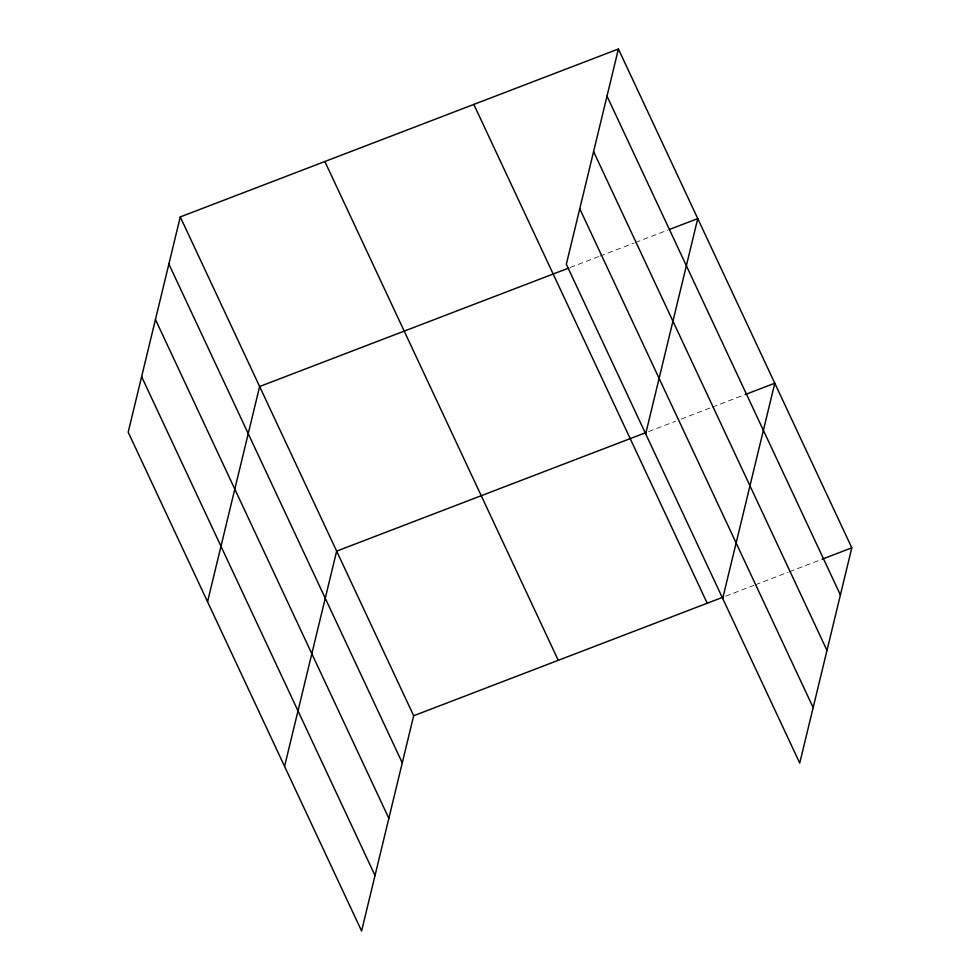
<?xml version="1.0" encoding="UTF-8"?>
<svg xmlns="http://www.w3.org/2000/svg" width="980" height="980" viewBox="0 0 980 980"><rect width="100%" height="100%" fill="white"/><g stroke="black" fill="none" stroke-linecap="round" stroke-linejoin="round"><path stroke-width="0.73" stroke-dasharray="4.9 3.68" d="M570.188 267.491L598.535 256.625M599.956 256.086L633.974 243.052M635.395 242.501L667.992 230.006M648.625 431.568L675.563 421.241M681.223 419.073L710.99 407.656M712.411 407.116L743.6 395.161M725.653 596.171L754 585.305M755.421 584.766L788.018 572.271M789.439 571.732L820.615 559.776"/><path stroke-width="1.47" d="M180.271 216.923L128.196 432.18L361.596 931L413.67 715.743L180.271 216.923L618.404 49L851.804 547.82L799.729 763.077L566.33 264.257L618.404 49M207.552 601.781L259.627 386.512L568.768 268.042M284.568 766.385L336.655 551.128L645.795 432.646M645.685 433.858L697.76 218.601L669.414 229.467M722.701 598.474L774.788 383.217L745.02 394.622M413.67 715.743L722.811 597.261M822.036 559.237L851.804 547.82M607.012 96.126L840.399 594.946M593.586 151.606L826.985 650.426M579.756 208.777L813.155 707.597M473.818 104.407L707.217 603.239M324.858 161.504L558.257 660.324M168.866 264.036L402.266 762.869M155.453 319.529L388.852 818.349M141.622 376.688L375.022 875.52"/></g></svg>
